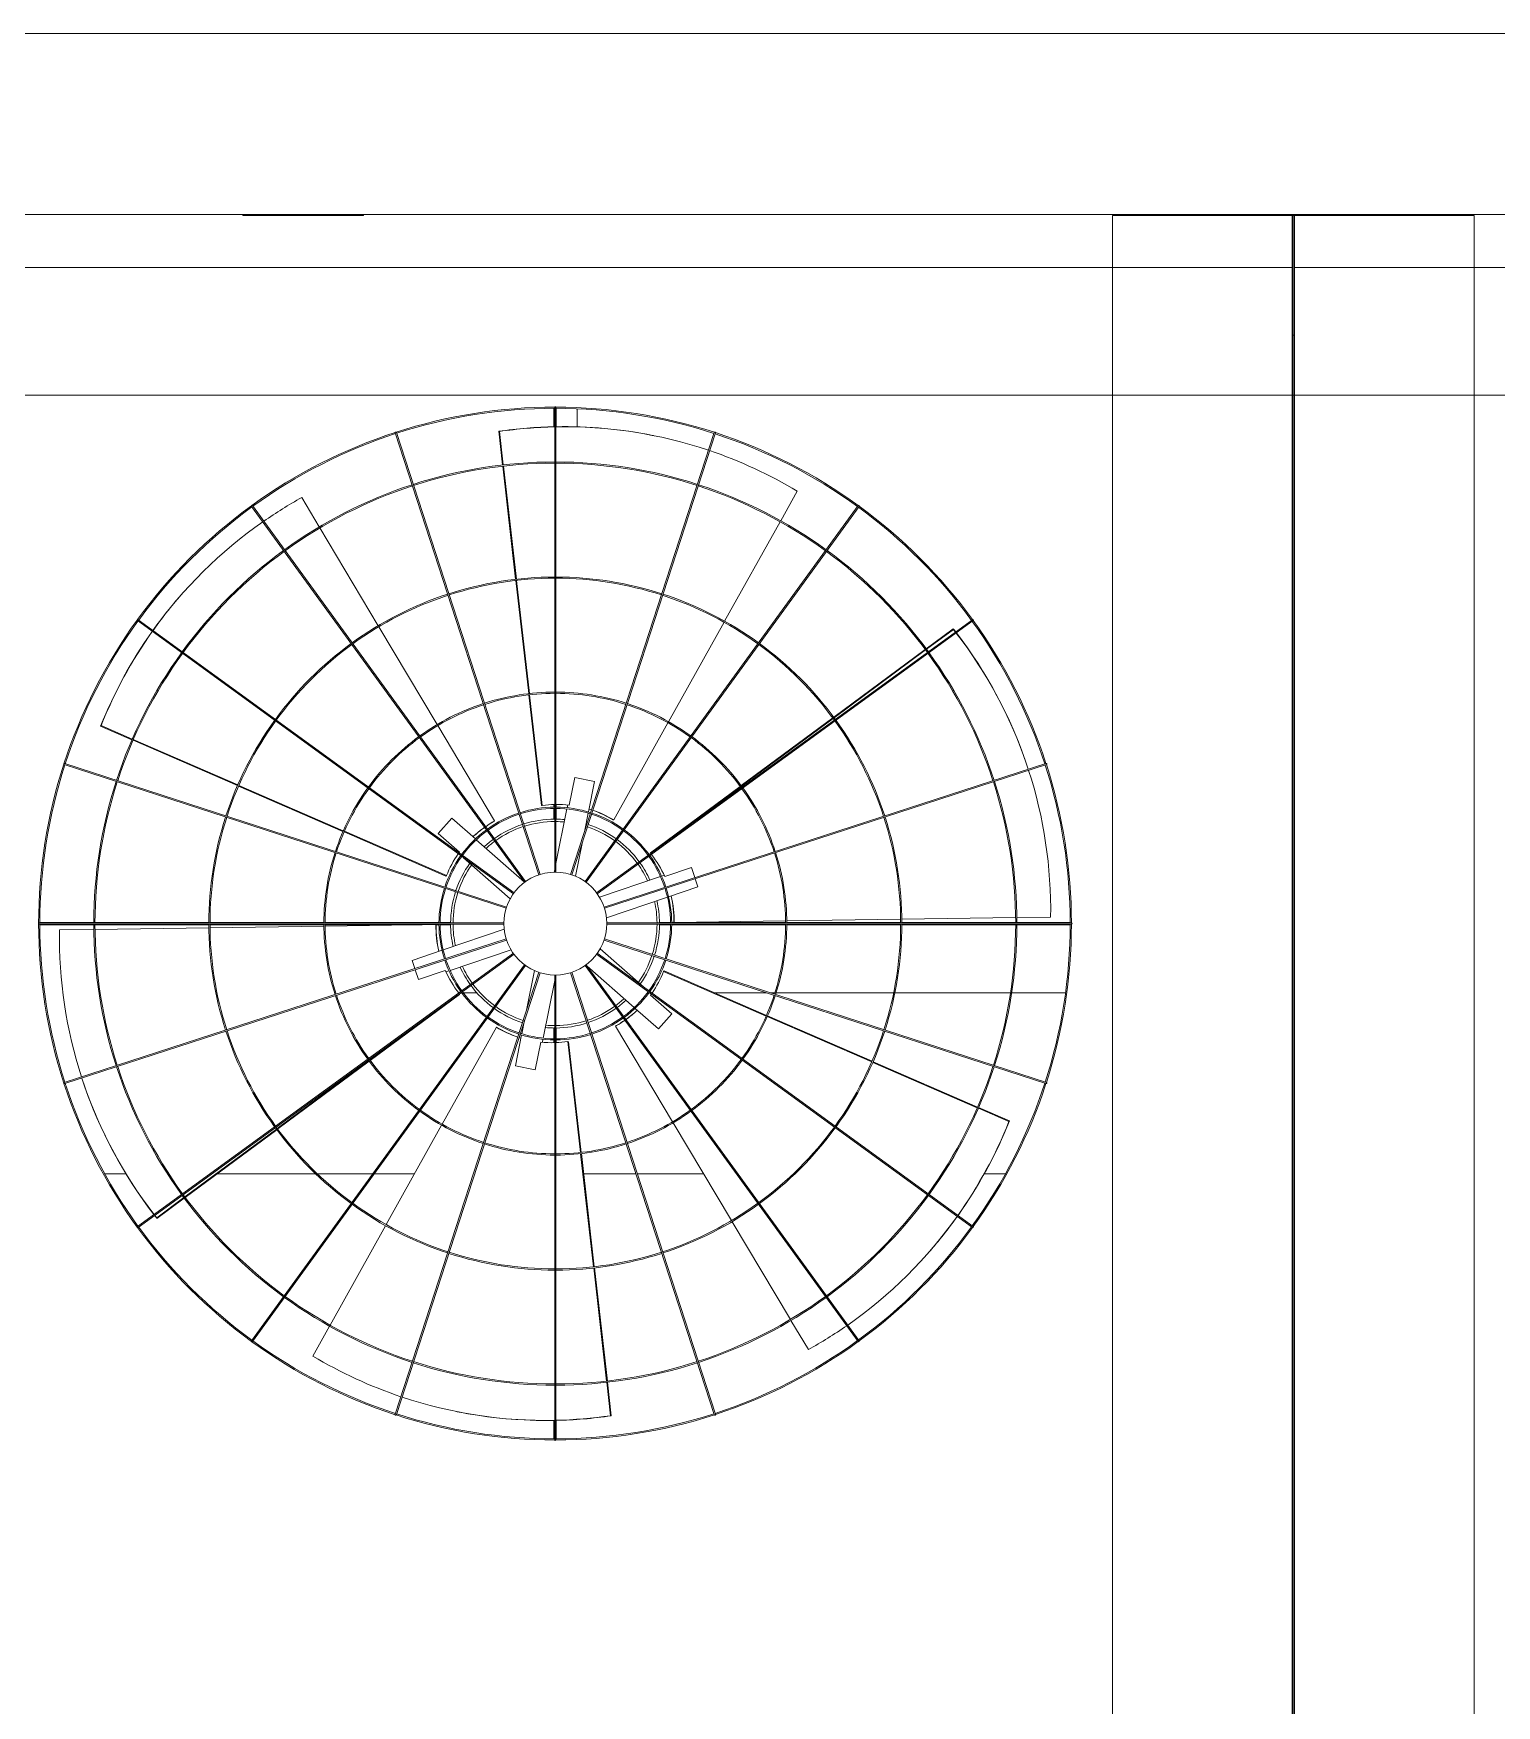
# Model space of a CAD drawing. Header units: millimetres. Extents: x -312439 to 477422, y -331570 to 212570.
# Drawn here: x 345914 to 347127, y 202949 to 204335 of the extents above; entities that cross this region are included whole.
import ezdxf

# ---------------------------------------------------------------- set-up
doc = ezdxf.new("R2010")
doc.units = ezdxf.units.MM
doc.layers.add("MS-110TR'S", color=3, linetype='Continuous', lineweight=5)

msp = doc.modelspace()

# ---------------------------------------------------------------- linework, layer by layer
at = {"color": 7, "linetype": 'Continuous', "lineweight": 0}
msp.add_line((342206.047, 204334.812, 0), (351809.752, 204334.812, 0), dxfattribs=at)
at = {"layer": "MS-110TR'S", "color": 3, "linetype": 'Continuous', "lineweight": 0}
for p, q in [((342257.014, 204184.812, 0), (351659.752, 204184.812, 0)), ((346087.409, 204184.812, 0), (346087.409, 204183.812, 0)), ((346087.409, 204183.812, 0), (346187.409, 204183.812, 0)), ((346187.409, 204183.812, 0), (346187.409, 204184.812, 0)), ((347108.383, 204183.812, 0), (346808.383, 204183.812, 0)), ((346808.383, 201898.812, 0), (346808.383, 204183.812, 0)), ((346858.383, 204184.812, 0), (346858.383, 204183.812, 0)), ((346957.383, 201898.812, 0), (346957.383, 204184.812, 0)), ((346958.383, 201898.812, 0), (346958.383, 204184.812, 0)), ((346959.383, 204183.812, 0), (346959.383, 201899.812, 0)), ((347058.383, 204183.812, 0), (347058.383, 204184.812, 0)), ((347108.383, 201898.812, 0), (347108.383, 204183.812, 0)), ((342258.014, 204140.812, 0), (346957.383, 204140.812, 0)), ((346959.383, 204140.812, 0), (351658.752, 204140.812, 0)), ((346957.383, 204084.812, 0), (346959.383, 204084.812, 0)), ((342257.014, 204034.812, 0), (346957.383, 204034.812, 0)), ((346958.383, 204034.812, 0), (351658.752, 204034.812, 0)), ((346345.287, 204024.049, 0), (346345.287, 204008.772, 0)), ((346346.037, 203639.548, 0), (346346.037, 204024.8, 0)), ((346347.037, 203639.548, 0), (346347.037, 204024.8, 0)), ((346347.287, 204008.81, 0), (346347.287, 204024.049, 0)), ((346364.656, 204023.655, 0), (346364.656, 204008.701, 0)), ((346332.88, 203637.306, 0), (346213.83, 204003.702, 0)), ((346214.781, 204004.011, 0), (346333.831, 203637.615, 0)), ((346299.607, 204004.987, 0), (346300.201, 204004.868, 0)), ((346302.799, 203977.083, 0), (346299.607, 204004.987, 0)), ((346300.201, 204004.868, 0), (346303.372, 203977.148, 0)), ((346478.292, 204004.011, 0), (346359.243, 203637.615, 0)), ((346479.243, 204003.702, 0), (346360.194, 203637.306, 0)), ((346427.938, 204001.437, 0), (346427.344, 204001.556, 0)), ((346313.64, 203882.304, 0), (346302.913, 203976.089, 0)), ((346303.486, 203976.155, 0), (346314.213, 203882.37, 0)), ((346533.431, 203930.851, 0), (346547.142, 203955.404, 0)), ((346321.06, 203631.107, 0), (346094.614, 203942.783, 0)), ((346095.423, 203943.371, 0), (346321.869, 203631.695, 0)), ((346150.77, 203925.729, 0), (346136.234, 203950.093, 0)), ((346597.65, 203943.371, 0), (346371.205, 203631.695, 0)), ((346598.459, 203942.783, 0), (346372.014, 203631.107, 0)), ((346199.647, 203843.804, 0), (346151.283, 203924.87, 0)), ((346486.921, 203847.56, 0), (346532.944, 203929.978, 0)), ((346324.481, 203787.526, 0), (346313.754, 203881.311, 0)), ((346314.327, 203881.376, 0), (346325.054, 203787.591, 0)), ((346036.766, 203869.877, 0), (346036.366, 203869.422, 0)), ((346311.733, 203621.56, 0), (346000.058, 203848.005, 0)), ((346000.646, 203848.814, 0), (346312.321, 203622.369, 0)), ((346248.524, 203761.88, 0), (346200.16, 203842.946, 0)), ((346692.428, 203848.814, 0), (346380.752, 203622.369, 0)), ((346693.015, 203848.005, 0), (346381.34, 203621.56, 0)), ((346440.411, 203764.269, 0), (346486.434, 203846.687, 0)), ((346653.982, 203824.785, 0), (346676.368, 203841.365, 0)), ((346676.562, 203840.791, 0), (346654.325, 203824.322, 0)), ((346676.368, 203841.365, 0), (346676.562, 203840.791, 0)), ((346577.322, 203768.007, 0), (346653.178, 203824.19, 0)), ((346653.522, 203823.727, 0), (346577.665, 203767.544, 0)), ((346335.085, 203694.82, 0), (346324.595, 203786.532, 0)), ((346325.168, 203786.597, 0), (346335.68, 203694.701, 0)), ((345969.526, 203760.514, 0), (345969.927, 203760.969, 0)), ((345995.472, 203749.246, 0), (345969.526, 203760.514, 0)), ((345969.927, 203760.969, 0), (345995.702, 203749.775, 0)), ((346296.186, 203681.993, 0), (346249.037, 203761.021, 0)), ((346394.936, 203682.831, 0), (346439.924, 203763.396, 0)), ((346500.662, 203711.229, 0), (346576.518, 203767.412, 0)), ((346576.861, 203766.949, 0), (346501.005, 203710.766, 0)), ((346082.973, 203711.245, 0), (345996.389, 203748.848, 0)), ((345996.619, 203749.377, 0), (346083.204, 203711.774, 0)), ((346305.814, 203609.598, 0), (345939.418, 203728.647, 0)), ((345939.727, 203729.598, 0), (346306.123, 203610.549, 0)), ((346753.347, 203729.598, 0), (346386.95, 203610.549, 0)), ((346753.656, 203728.647, 0), (346387.259, 203609.598, 0)), ((346737.459, 203728.452, 0), (346737.265, 203729.026, 0)), ((346362.629, 203718.096, 0), (346358.031, 203695.141, 0)), ((346362.629, 203718.096, 0), (346379.108, 203714.795, 0)), ((346379.108, 203714.795, 0), (346374.022, 203689.404, 0)), ((346170.475, 203673.245, 0), (346083.891, 203710.847, 0)), ((346084.121, 203711.376, 0), (346170.705, 203673.774, 0)), ((346425.494, 203655.557, 0), (346499.858, 203710.634, 0)), ((346500.201, 203710.17, 0), (346428.123, 203656.786, 0)), ((346335.085, 203694.82, 0), (346335.68, 203694.701, 0)), ((346345.287, 203695.569, 0), (346345.287, 203693.392, 0)), ((346345.287, 203692.392, 0), (346345.287, 203683.465, 0)), ((346356.117, 203691.919, 0), (346347.037, 203646.589, 0)), ((346347.287, 203693.398, 0), (346347.287, 203695.621, 0)), ((346347.287, 203683.465, 0), (346347.287, 203692.398, 0)), ((346356.786, 203695.262, 0), (346356.314, 203692.904, 0)), ((346373.825, 203688.419, 0), (346370.731, 203672.971, 0)), ((346171.622, 203673.375, 0), (346256.278, 203636.61, 0)), ((346249.492, 203671.647, 0), (346260.59, 203684.268, 0)), ((346260.59, 203684.268, 0), (346280.22, 203667.006, 0)), ((346295.786, 203681.538, 0), (346296.186, 203681.993, 0)), ((346345.287, 203683.465, 0), (346346.037, 203683.465, 0)), ((346347.037, 203683.465, 0), (346347.287, 203683.465, 0)), ((346394.342, 203682.95, 0), (346394.936, 203682.831, 0)), ((346255.878, 203636.155, 0), (346171.392, 203672.846, 0)), ((346249.492, 203671.647, 0), (346267.073, 203656.187, 0)), ((346280.974, 203666.343, 0), (346321.051, 203631.101, 0)), ((346369.041, 203664.534, 0), (346363.345, 203636.1, 0)), ((346270.493, 203651.523, 0), (346309.185, 203617.499, 0)), ((346425.494, 203655.557, 0), (346425.679, 203655.01, 0)), ((346255.878, 203636.155, 0), (346256.278, 203636.61, 0)), ((346346.037, 203641.597, 0), (346345.625, 203639.541, 0)), ((346433.69, 203635.958, 0), (346383.103, 203618.861, 0)), ((346436.728, 203636.984, 0), (346434.642, 203636.279, 0)), ((346459.424, 203643.341, 0), (346437.245, 203635.846, 0)), ((346459.424, 203643.341, 0), (346462.239, 203635.012, 0)), ((346462.559, 203634.064, 0), (346464.805, 203627.419, 0)), ((346439.484, 203618.862, 0), (346388.916, 203601.772, 0)), ((346464.805, 203627.419, 0), (346440.435, 203619.184, 0)), ((345918.629, 203597.392, 0), (346303.881, 203597.392, 0)), ((346303.881, 203596.392, 0), (345918.629, 203596.392, 0)), ((345963.84, 203597.892, 0), (345919.13, 203597.892, 0)), ((345919.13, 203595.892, 0), (345963.84, 203595.892, 0)), ((345963.87, 203591.99, 0), (345935.379, 203591.582, 0)), ((346059.237, 203597.892, 0), (345964.84, 203597.892, 0)), ((345964.84, 203595.892, 0), (346059.237, 203595.892, 0)), ((346059.257, 203593.356, 0), (345964.87, 203592.004, 0)), ((346154.634, 203597.892, 0), (346060.237, 203597.892, 0)), ((346060.237, 203595.892, 0), (346154.634, 203595.892, 0)), ((346154.644, 203594.723, 0), (346060.257, 203593.371, 0)), ((346250.033, 203597.892, 0), (346155.634, 203597.892, 0)), ((346155.634, 203595.892, 0), (346236.229, 203595.892, 0)), ((346247.536, 203596.054, 0), (346155.644, 203594.737, 0)), ((346247.73, 203595.48, 0), (346247.536, 203596.054, 0)), ((346247.591, 203595.892, 0), (346250.033, 203595.892, 0)), ((346259.714, 203597.892, 0), (346251.034, 203597.892, 0)), ((346251.034, 203595.892, 0), (346259.714, 203595.892, 0)), ((346253.553, 203575.079, 0), (346304.14, 203592.175, 0)), ((346259.714, 203597.392, 0), (346259.714, 203597.892, 0)), ((346259.714, 203595.892, 0), (346259.714, 203596.392, 0)), ((346389.193, 203597.392, 0), (346774.445, 203597.392, 0)), ((346389.193, 203596.392, 0), (346774.445, 203596.392, 0)), ((346442.04, 203597.892, 0), (346432.859, 203597.892, 0)), ((346432.859, 203597.892, 0), (346432.859, 203597.392, 0)), ((346432.859, 203596.392, 0), (346432.859, 203595.892, 0)), ((346432.859, 203595.892, 0), (346442.04, 203595.892, 0)), ((346444.982, 203597.892, 0), (346443.04, 203597.892, 0)), ((346443.04, 203595.892, 0), (346537.439, 203595.892, 0)), ((346444.843, 203598.304, 0), (346445.037, 203597.73, 0)), ((346445.037, 203597.73, 0), (346537.43, 203599.054, 0)), ((346537.439, 203597.892, 0), (346456.345, 203597.892, 0)), ((346538.429, 203599.068, 0), (346632.817, 203600.421, 0)), ((346632.837, 203597.892, 0), (346538.439, 203597.892, 0)), ((346538.439, 203595.892, 0), (346632.837, 203595.892, 0)), ((346633.817, 203600.435, 0), (346728.204, 203601.787, 0)), ((346728.234, 203597.892, 0), (346633.837, 203597.892, 0)), ((346633.837, 203595.892, 0), (346728.234, 203595.892, 0)), ((346729.204, 203601.802, 0), (346757.195, 203602.203, 0)), ((346773.443, 203597.892, 0), (346729.234, 203597.892, 0)), ((346729.234, 203595.892, 0), (346773.443, 203595.892, 0)), ((345939.418, 203465.137, 0), (346305.814, 203584.186, 0)), ((346306.123, 203583.235, 0), (345939.727, 203464.186, 0)), ((346419.704, 203544.351, 0), (346383.724, 203575.99, 0)), ((346386.95, 203583.235, 0), (346753.347, 203464.186, 0)), ((346387.259, 203584.186, 0), (346753.656, 203465.137, 0)), ((346000.058, 203345.779, 0), (346311.733, 203572.224, 0)), ((346312.321, 203571.415, 0), (346000.646, 203344.97, 0)), ((346094.614, 203251.001, 0), (346321.06, 203562.677, 0)), ((346227.769, 203566.365, 0), (346252.601, 203574.757, 0)), ((346230.064, 203559.573, 0), (346227.769, 203566.365, 0)), ((346259.318, 203557.973, 0), (346309.886, 203575.063, 0)), ((346372.014, 203562.677, 0), (346598.459, 203251.001, 0)), ((346692.428, 203344.97, 0), (346380.752, 203571.415, 0)), ((346693.015, 203345.779, 0), (346381.34, 203572.224, 0)), ((346321.869, 203562.089, 0), (346095.423, 203250.413, 0)), ((346213.83, 203190.082, 0), (346332.88, 203556.478, 0)), ((346333.831, 203556.169, 0), (346214.781, 203189.773, 0)), ((346233.15, 203550.443, 0), (346230.384, 203558.626, 0)), ((346255.329, 203557.938, 0), (346233.15, 203550.443, 0)), ((346255.846, 203556.8, 0), (346258.366, 203557.652, 0)), ((346322.729, 203525.238, 0), (346329.269, 203557.885, 0)), ((346336.467, 203501.916, 0), (346346.037, 203549.691, 0)), ((346346.037, 203168.984, 0), (346346.037, 203554.236, 0)), ((346347.037, 203554.236, 0), (346347.037, 203168.984, 0)), ((346478.292, 203189.773, 0), (346359.243, 203556.169, 0)), ((346360.194, 203556.478, 0), (346479.243, 203190.082, 0)), ((346597.65, 203250.413, 0), (346371.205, 203562.089, 0)), ((346411.857, 203527.214, 0), (346372.871, 203561.496, 0)), ((346436.695, 203557.629, 0), (346436.295, 203557.174, 0)), ((346521.371, 203520.226, 0), (346436.295, 203557.174, 0)), ((346436.695, 203557.629, 0), (346521.602, 203520.755, 0)), ((346267.079, 203538.227, 0), (346193.038, 203483.389, 0)), ((346266.606, 203539.437, 0), (346266.39, 203539.437, 0)), ((346267.079, 203538.227, 0), (346266.993, 203538.482, 0)), ((346268.994, 203539.437, 0), (346268.307, 203539.437, 0)), ((346281.52, 203539.437, 0), (346270.243, 203539.437, 0)), ((346425.5, 203537.597, 0), (346443.081, 203522.137, 0)), ((346426.801, 203539.437, 0), (346426.467, 203539.437, 0)), ((346521.747, 203539.437, 0), (346478.584, 203539.437, 0)), ((346528.591, 203539.437, 0), (346524.983, 203539.437, 0)), ((346627.014, 203539.437, 0), (346529.639, 203539.437, 0)), ((346723.886, 203539.437, 0), (346628.035, 203539.437, 0)), ((346769.563, 203539.437, 0), (346724.898, 203539.437, 0)), ((346431.983, 203509.516, 0), (346412.612, 203526.55, 0)), ((346443.081, 203522.137, 0), (346431.983, 203509.516, 0)), ((346192.696, 203483.853, 0), (346238.693, 203517.921, 0)), ((346297.637, 203510.953, 0), (346252.769, 203430.602, 0)), ((346298.232, 203510.834, 0), (346297.637, 203510.953, 0)), ((346318.777, 203505.507, 0), (346321.039, 203516.8, 0)), ((346346.037, 203510.32, 0), (346345.287, 203510.32, 0)), ((346345.287, 203510.32, 0), (346345.287, 203501.392, 0)), ((346347.287, 203510.32, 0), (346347.037, 203510.32, 0)), ((346347.287, 203501.387, 0), (346347.287, 203510.32, 0)), ((346396.788, 203512.246, 0), (346396.388, 203511.791, 0)), ((346396.388, 203511.791, 0), (346443.667, 203432.544, 0)), ((346608.873, 203482.226, 0), (346522.289, 203519.828, 0)), ((346522.519, 203520.357, 0), (346609.103, 203482.754, 0)), ((346313.465, 203478.989, 0), (346318.58, 203504.522, 0)), ((346329.944, 203475.688, 0), (346334.543, 203498.643, 0)), ((346335.787, 203498.522, 0), (346336.27, 203500.931, 0)), ((346345.287, 203500.392, 0), (346345.287, 203498.163, 0)), ((346347.287, 203498.215, 0), (346347.287, 203500.387, 0)), ((346367.412, 203407.132, 0), (346356.894, 203499.083, 0)), ((346357.488, 203498.964, 0), (346356.894, 203499.083, 0)), ((346357.488, 203498.964, 0), (346367.985, 203407.196, 0)), ((346116.035, 203427.075, 0), (346191.892, 203483.258, 0)), ((346192.235, 203482.794, 0), (346116.378, 203426.611, 0)), ((346329.944, 203475.688, 0), (346313.465, 203478.989, 0)), ((346696.374, 203444.225, 0), (346609.79, 203481.827, 0)), ((346610.021, 203482.356, 0), (346696.605, 203444.754, 0)), ((345955.115, 203465.332, 0), (345955.309, 203464.758, 0)), ((346722.647, 203432.815, 0), (346697.292, 203443.827, 0)), ((346697.522, 203444.355, 0), (346723.047, 203433.27, 0)), ((346039.375, 203370.297, 0), (346115.232, 203426.48, 0)), ((346115.574, 203426.016, 0), (346039.718, 203369.833, 0)), ((346252.282, 203429.729, 0), (346206.259, 203347.311, 0)), ((346444.18, 203431.685, 0), (346492.545, 203350.619, 0)), ((346723.047, 203433.27, 0), (346722.647, 203432.815, 0)), ((346378.253, 203312.352, 0), (346367.525, 203406.138, 0)), ((346368.099, 203406.202, 0), (346378.826, 203312.417, 0)), ((345990.484, 203389.437, 0), (345972.888, 203389.437, 0)), ((346147.779, 203389.437, 0), (346066.187, 203389.437, 0)), ((346195.194, 203389.437, 0), (346149.227, 203389.437, 0)), ((346229.783, 203389.437, 0), (346196.43, 203389.437, 0)), ((346413.417, 203389.437, 0), (346370.016, 203389.437, 0)), ((346469.385, 203389.437, 0), (346414.469, 203389.437, 0)), ((346719.685, 203389.437, 0), (346702.168, 203389.437, 0)), ((346016.012, 203352.993, 0), (346038.571, 203369.702, 0)), ((346038.914, 203369.238, 0), (346016.206, 203352.419, 0)), ((346016.206, 203352.419, 0), (346016.012, 203352.993, 0)), ((346205.771, 203346.438, 0), (346159.749, 203264.02, 0)), ((346493.057, 203349.76, 0), (346541.422, 203268.695, 0)), ((346655.807, 203323.907, 0), (346656.208, 203324.362, 0)), ((346389.094, 203217.574, 0), (346378.367, 203311.359, 0)), ((346378.94, 203311.423, 0), (346389.667, 203217.638, 0)), ((346159.261, 203263.147, 0), (346145.432, 203238.38, 0)), ((346541.934, 203267.836, 0), (346556.34, 203243.691, 0)), ((346392.372, 203188.916, 0), (346389.208, 203216.58, 0)), ((346389.781, 203216.645, 0), (346392.966, 203188.797, 0)), ((346264.635, 203192.347, 0), (346265.229, 203192.228, 0)), ((346392.966, 203188.797, 0), (346392.372, 203188.916, 0)), ((346345.287, 203184.974, 0), (346345.287, 203169.735, 0)), ((346347.287, 203169.735, 0), (346347.287, 203185.013, 0))]:
    msp.add_line(p, q, dxfattribs=at)
msp.add_circle((346346.537, 203596.892, 0), 42.659, dxfattribs=at)
for centre, radius, start, end in [((346346.287, 203596.892, 0), 428.158, 90.024494, 107.917544), ((346346.287, 203596.892, 0), 427.158, 90.033533, 107.901042), ((346346.537, 204024.8, 0), 0.5, 0, 180), ((346346.287, 203596.892, 0), 428.158, 72.030975, 89.908558), ((346346.287, 203596.892, 0), 427.158, 72.035174, 89.899401), ((346346.287, 203596.892, 0), 428.158, 108.018773, 125.932197), ((346346.287, 203596.892, 0), 427.158, 108.035174, 125.905805), ((346214.306, 204003.857, 0), 0.5, 18, 198), ((346478.768, 204003.857, 0), 0.5, 342, 162), ((346346.287, 203596.892, 0), 427.158, 54.039937, 71.901042), ((346346.287, 203596.892, 0), 428.158, 54.03841, 71.905364), ((346346.537, 203596.892, 0), 382.698, 90.074858, 107.925142), ((346346.537, 203596.892, 0), 381.698, 90.075054, 107.924946), ((346346.537, 203596.892, 0), 382.698, 72.074858, 89.925142), ((346346.537, 203596.892, 0), 381.698, 72.075054, 89.924946), ((346346.537, 203596.892, 0), 382.698, 108.074858, 125.925142), ((346346.537, 203596.892, 0), 381.698, 108.075054, 125.924946), ((346346.537, 203596.892, 0), 381.698, 54.075054, 71.924946), ((346346.537, 203596.892, 0), 382.698, 54.074858, 71.925142), ((346346.287, 203596.892, 0), 428.158, 126.013622, 143.951759), ((346346.287, 203596.892, 0), 427.158, 126.039937, 143.913223), ((346095.019, 203943.077, 0), 0.5, 36, 216), ((346598.055, 203943.077, 0), 0.5, 324, 144), ((346346.287, 203596.892, 0), 427.158, 36.047356, 53.905805), ((346346.287, 203596.892, 0), 428.158, 36.046941, 53.907446), ((346346.537, 203596.892, 0), 382.698, 126.074858, 143.925142), ((346346.537, 203596.892, 0), 381.698, 126.075054, 143.924946), ((346346.537, 203596.892, 0), 381.698, 36.075054, 53.924946), ((346346.537, 203596.892, 0), 382.698, 36.074858, 53.925142), ((346346.537, 203596.892, 0), 287.302, 90.099714, 107.900286), ((346346.537, 203596.892, 0), 286.302, 90.100062, 107.899938), ((346346.537, 203596.892, 0), 287.302, 72.099714, 89.900286), ((346346.537, 203596.892, 0), 286.302, 72.100062, 89.899938), ((346346.537, 203596.892, 0), 287.302, 108.099714, 125.900286), ((346346.537, 203596.892, 0), 286.302, 108.100062, 125.899938), ((346346.537, 203596.892, 0), 286.302, 54.100062, 71.899938), ((346346.537, 203596.892, 0), 287.302, 54.099714, 71.900286), ((346346.287, 203596.892, 0), 428.158, 144.008871, 161.974926), ((346346.287, 203596.892, 0), 427.158, 144.047356, 161.922571), ((346000.352, 203848.41, 0), 0.5, 54, 234), ((346346.287, 203596.892, 0), 427.158, 18.056704, 35.913223), ((346692.721, 203848.41, 0), 0.5, 306, 126), ((346346.287, 203596.892, 0), 428.158, 18.056552, 35.913726), ((346346.537, 203596.892, 0), 287.302, 126.099714, 143.900286), ((346346.537, 203596.892, 0), 286.302, 126.100062, 143.899938), ((346346.537, 203596.892, 0), 286.302, 36.100062, 53.899938), ((346346.537, 203596.892, 0), 287.302, 36.099714, 53.900286), ((346346.537, 203596.892, 0), 382.698, 144.074858, 161.925142), ((346346.537, 203596.892, 0), 381.698, 144.075054, 161.924946), ((346346.537, 203596.892, 0), 381.698, 18.075054, 35.924946), ((346346.537, 203596.892, 0), 382.698, 18.074858, 35.925142), ((346346.537, 203596.892, 0), 191.905, 90.149282, 107.850718), ((346346.537, 203596.892, 0), 190.905, 90.150064, 107.849936), ((346346.537, 203596.892, 0), 191.905, 72.149282, 89.850718), ((346346.537, 203596.892, 0), 190.905, 72.150064, 89.849936), ((346346.537, 203596.892, 0), 191.905, 108.149282, 125.850718), ((346346.537, 203596.892, 0), 190.905, 108.150064, 125.849936), ((346346.537, 203596.892, 0), 190.905, 54.150064, 71.849936), ((346346.537, 203596.892, 0), 191.905, 54.149282, 71.850718), ((346346.537, 203596.892, 0), 287.302, 144.099714, 161.900286), ((346346.537, 203596.892, 0), 286.302, 144.100062, 161.899938), ((346346.537, 203596.892, 0), 286.302, 18.100062, 35.899938), ((346346.537, 203596.892, 0), 287.302, 18.099714, 35.900286), ((346346.537, 203596.892, 0), 191.905, 126.149282, 143.850718), ((346346.537, 203596.892, 0), 190.905, 126.150064, 143.849936), ((346346.537, 203596.892, 0), 190.905, 36.150064, 53.849936), ((346346.537, 203596.892, 0), 191.905, 36.149282, 53.850718), ((346346.287, 203596.892, 0), 428.158, 162.004374, 197.995626), ((346346.287, 203596.892, 0), 427.158, 162.056704, 179.932934), ((345939.572, 203729.123, 0), 0.5, 72, 252), ((346753.501, 203729.123, 0), 0.5, 288, 108), ((346346.287, 203596.892, 0), 428.158, 0.06691, 17.922771), ((346346.537, 203596.892, 0), 382.698, 162.074858, 179.925142), ((346346.537, 203596.892, 0), 382.698, 0.074858, 17.925142), ((346346.287, 203596.892, 0), 427.158, 0.067066, 17.922571), ((346346.537, 203596.892, 0), 381.698, 162.075054, 179.924946), ((346346.537, 203596.892, 0), 191.905, 144.149282, 161.850718), ((346346.537, 203596.892, 0), 190.905, 144.150064, 161.849936), ((346346.537, 203596.892, 0), 190.905, 18.150064, 35.849936), ((346346.537, 203596.892, 0), 191.905, 18.149282, 35.850718), ((346346.537, 203596.892, 0), 381.698, 0.075054, 17.924946), ((346346.537, 203596.892, 0), 96.508, 108.296845, 125.703155), ((346346.537, 203596.892, 0), 95.508, 108.299953, 125.700047), ((346346.537, 203596.892, 0), 96.508, 90.296845, 107.703155), ((346346.537, 203596.892, 0), 95.508, 90.299953, 107.700047), ((346346.537, 203596.892, 0), 96.508, 72.296845, 89.703155), ((346346.537, 203596.892, 0), 95.508, 72.299953, 89.700047), ((346346.537, 203596.892, 0), 95.508, 54.299953, 71.700047), ((346346.537, 203596.892, 0), 96.508, 54.296845, 71.703155), ((346346.537, 203596.892, 0), 287.302, 162.099714, 179.900286), ((346346.537, 203596.892, 0), 286.302, 162.100062, 179.899938), ((346346.537, 203596.892, 0), 96.508, 126.296845, 143.703155), ((346346.537, 203596.892, 0), 95.508, 126.299953, 143.700047), ((346346.287, 203596.892, 0), 86.578, 108.173543, 125.535257), ((346346.287, 203596.892, 0), 84.578, 108.177647, 125.524267), ((346346.287, 203596.892, 0), 86.578, 90.165445, 107.511756), ((346346.287, 203596.892, 0), 84.578, 90.169358, 107.500211), ((346346.287, 203596.892, 0), 86.578, 84.656808, 89.503658), ((346346.287, 203596.892, 0), 84.578, 84.798838, 89.491921), ((346346.287, 203596.892, 0), 84.578, 72.177647, 72.547384), ((346346.287, 203596.892, 0), 86.578, 72.173543, 72.689414), ((346346.287, 203596.892, 0), 84.578, 54.201702, 71.500211), ((346346.287, 203596.892, 0), 86.578, 54.197043, 71.511756), ((346346.537, 203596.892, 0), 95.508, 36.299953, 53.700047), ((346346.537, 203596.892, 0), 96.508, 36.296845, 53.703155), ((346346.537, 203596.892, 0), 286.302, 0.100062, 17.899938), ((346346.537, 203596.892, 0), 287.302, 0.099714, 17.900286), ((346346.287, 203596.892, 0), 86.578, 126.197043, 132.689414), ((346346.287, 203596.892, 0), 84.578, 126.201702, 132.547384), ((346346.287, 203596.892, 0), 84.578, 36.23917, 53.524267), ((346346.287, 203596.892, 0), 86.578, 36.233645, 53.535257), ((346346.537, 203596.892, 0), 191.905, 162.149282, 179.850718), ((346346.537, 203596.892, 0), 190.905, 162.150064, 179.849936), ((346346.537, 203596.892, 0), 96.508, 144.296845, 161.703155), ((346346.537, 203596.892, 0), 95.508, 144.299953, 161.700047), ((346346.287, 203596.892, 0), 86.578, 144.656808, 161.617982), ((346346.287, 203596.892, 0), 84.578, 144.798838, 161.608948), ((346346.287, 203596.892, 0), 84.578, 24.798838, 35.561735), ((346346.287, 203596.892, 0), 86.578, 24.656808, 35.57186), ((346346.537, 203596.892, 0), 95.508, 18.299953, 35.700047), ((346346.537, 203596.892, 0), 96.508, 18.296845, 35.703155), ((346346.537, 203596.892, 0), 190.905, 0.150064, 17.849936), ((346346.537, 203596.892, 0), 191.905, 0.149282, 17.850718), ((346346.537, 203596.892, 0), 96.508, 162.296845, 179.703155), ((346346.537, 203596.892, 0), 95.508, 162.299953, 179.700047), ((346346.287, 203596.892, 0), 86.578, 162.279766, 179.669108), ((346346.287, 203596.892, 0), 84.578, 162.286382, 179.661283), ((346346.537, 203596.892, 0), 95.508, 0.299953, 17.700047), ((346346.537, 203596.892, 0), 96.508, 0.296845, 17.703155), ((346346.287, 203596.892, 0), 84.578, 0.338717, 12.547384), ((346346.287, 203596.892, 0), 86.578, 0.330892, 12.689414), ((345918.629, 203596.892, 0), 0.5, 90, 270), ((346346.287, 203596.892, 0), 427.158, 180.067066, 197.943296), ((346346.537, 203596.892, 0), 382.698, 180.074858, 197.925142), ((346346.537, 203596.892, 0), 381.698, 180.075054, 197.924946), ((346346.537, 203596.892, 0), 287.302, 180.099714, 197.900286), ((346346.537, 203596.892, 0), 286.302, 180.100062, 197.899938), ((346346.537, 203596.892, 0), 191.905, 180.149282, 197.850718), ((346346.537, 203596.892, 0), 190.905, 180.150064, 197.849936), ((346346.537, 203596.892, 0), 96.508, 180.296845, 197.703155), ((346346.537, 203596.892, 0), 95.508, 180.299953, 197.700047), ((346346.287, 203596.892, 0), 86.578, 180.330892, 192.689414), ((346346.287, 203596.892, 0), 84.578, 180.338717, 192.547384), ((346346.287, 203596.892, 0), 84.578, 342.391052, 359.661283), ((346346.287, 203596.892, 0), 86.578, 342.382018, 359.669108), ((346346.537, 203596.892, 0), 95.508, 342.299953, 359.700047), ((346346.537, 203596.892, 0), 96.508, 342.296845, 359.703155), ((346346.537, 203596.892, 0), 190.905, 342.150064, 359.849936), ((346346.537, 203596.892, 0), 191.905, 342.149282, 359.850718), ((346346.537, 203596.892, 0), 286.302, 342.100062, 359.899938), ((346346.537, 203596.892, 0), 287.302, 342.099714, 359.900286), ((346346.537, 203596.892, 0), 381.698, 342.075054, 359.924946), ((346346.537, 203596.892, 0), 382.698, 342.074858, 359.925142), ((346346.287, 203596.892, 0), 427.158, 342.077429, 359.932934), ((346346.287, 203596.892, 0), 428.158, 342.077229, 359.93309), ((346774.445, 203596.892, 0), 0.5, 270, 90), ((346346.537, 203596.892, 0), 96.508, 198.296845, 215.703155), ((346346.537, 203596.892, 0), 95.508, 198.299953, 215.700047), ((346346.287, 203596.892, 0), 84.578, 324.798838, 341.713618), ((346346.287, 203596.892, 0), 86.578, 324.656808, 341.720234), ((346346.537, 203596.892, 0), 95.508, 324.299953, 341.700047), ((346346.537, 203596.892, 0), 96.508, 324.296845, 341.703155), ((346346.287, 203596.892, 0), 86.578, 204.656808, 215.766355), ((346346.287, 203596.892, 0), 84.578, 204.798838, 215.76083), ((346346.537, 203596.892, 0), 191.905, 198.149282, 215.850718), ((346346.537, 203596.892, 0), 190.905, 198.150064, 215.849936), ((346346.537, 203596.892, 0), 96.508, 216.296845, 233.703155), ((346346.537, 203596.892, 0), 95.508, 216.299953, 233.700047), ((346346.287, 203596.892, 0), 86.578, 216.42814, 233.802957), ((346346.287, 203596.892, 0), 84.578, 216.438265, 233.798298), ((346346.287, 203596.892, 0), 84.578, 306.475733, 312.547384), ((346346.537, 203596.892, 0), 95.508, 306.299953, 323.700047), ((346346.537, 203596.892, 0), 96.508, 306.296845, 323.703155), ((346346.537, 203596.892, 0), 190.905, 324.150064, 341.849936), ((346346.537, 203596.892, 0), 191.905, 324.149282, 341.850718), ((346346.287, 203596.892, 0), 86.578, 234.464743, 251.826457), ((346346.287, 203596.892, 0), 84.578, 234.475733, 251.822353), ((346346.287, 203596.892, 0), 84.578, 288.499789, 305.798298), ((346346.287, 203596.892, 0), 86.578, 288.488244, 305.802957), ((346346.287, 203596.892, 0), 86.578, 306.464743, 312.689414), ((346346.537, 203596.892, 0), 287.302, 198.099714, 215.900286), ((346346.537, 203596.892, 0), 286.302, 198.100062, 215.899938), ((346346.537, 203596.892, 0), 96.508, 234.296845, 251.703155), ((346346.537, 203596.892, 0), 95.508, 234.299953, 251.700047), ((346346.287, 203596.892, 0), 86.578, 252.488244, 252.689414), ((346346.287, 203596.892, 0), 84.578, 252.499789, 252.547384), ((346346.287, 203596.892, 0), 86.578, 264.656808, 269.834555), ((346346.287, 203596.892, 0), 84.578, 264.798838, 269.830642), ((346346.287, 203596.892, 0), 84.578, 270.508079, 287.822353), ((346346.287, 203596.892, 0), 86.578, 270.496342, 287.826457), ((346346.537, 203596.892, 0), 95.508, 288.299953, 305.700047), ((346346.537, 203596.892, 0), 96.508, 288.296845, 305.703155), ((346346.537, 203596.892, 0), 286.302, 324.100062, 341.899938), ((346346.537, 203596.892, 0), 287.302, 324.099714, 341.900286), ((346346.537, 203596.892, 0), 96.508, 252.296845, 269.703155), ((346346.537, 203596.892, 0), 95.508, 252.299953, 269.700047), ((346346.537, 203596.892, 0), 95.508, 270.299953, 287.700047), ((346346.537, 203596.892, 0), 96.508, 270.296845, 287.703155), ((346346.537, 203596.892, 0), 191.905, 216.149282, 233.850718), ((346346.537, 203596.892, 0), 190.905, 216.150064, 233.849936), ((346346.537, 203596.892, 0), 190.905, 306.150064, 323.849936), ((346346.537, 203596.892, 0), 191.905, 306.149282, 323.850718), ((345939.572, 203464.661, 0), 0.5, 108, 288), ((346346.537, 203596.892, 0), 382.698, 198.074858, 215.925142), ((346346.537, 203596.892, 0), 381.698, 198.075054, 215.924946), ((346346.537, 203596.892, 0), 381.698, 324.075054, 341.924946), ((346346.537, 203596.892, 0), 382.698, 324.074858, 341.925142), ((346753.501, 203464.661, 0), 0.5, 252, 72), ((346346.287, 203596.892, 0), 428.158, 198.025074, 215.991129), ((346346.287, 203596.892, 0), 427.158, 198.077429, 215.952644), ((346346.287, 203596.892, 0), 427.158, 324.086777, 341.943296), ((346346.287, 203596.892, 0), 428.158, 324.086274, 341.943448), ((346346.537, 203596.892, 0), 191.905, 234.149282, 251.850718), ((346346.537, 203596.892, 0), 190.905, 234.150064, 251.849936), ((346346.537, 203596.892, 0), 190.905, 288.150064, 305.849936), ((346346.537, 203596.892, 0), 191.905, 288.149282, 305.850718), ((346346.537, 203596.892, 0), 287.302, 216.099714, 233.900286), ((346346.537, 203596.892, 0), 286.302, 216.100062, 233.899938), ((346346.537, 203596.892, 0), 286.302, 306.100062, 323.899938), ((346346.537, 203596.892, 0), 287.302, 306.099714, 323.900286), ((346346.537, 203596.892, 0), 191.905, 252.149282, 269.850718), ((346346.537, 203596.892, 0), 190.905, 252.150064, 269.849936), ((346346.537, 203596.892, 0), 190.905, 270.150064, 287.849936), ((346346.537, 203596.892, 0), 191.905, 270.149282, 287.850718), ((346346.537, 203596.892, 0), 382.698, 216.074858, 233.925142), ((346346.537, 203596.892, 0), 381.698, 216.075054, 233.924946), ((346346.537, 203596.892, 0), 381.698, 306.075054, 323.924946), ((346346.537, 203596.892, 0), 382.698, 306.074858, 323.925142), ((346346.537, 203596.892, 0), 287.302, 234.099714, 251.900286), ((346346.537, 203596.892, 0), 286.302, 234.100062, 251.899938), ((346346.537, 203596.892, 0), 286.302, 288.100062, 305.899938), ((346346.537, 203596.892, 0), 287.302, 288.099714, 305.900286), ((346000.352, 203345.374, 0), 0.5, 126, 306), ((346346.287, 203596.892, 0), 428.158, 216.048241, 233.986378), ((346346.287, 203596.892, 0), 427.158, 216.086777, 233.960063), ((346346.287, 203596.892, 0), 427.158, 306.094195, 323.952644), ((346346.287, 203596.892, 0), 428.158, 306.092554, 323.953059), ((346692.721, 203345.374, 0), 0.5, 234, 54), ((346346.537, 203596.892, 0), 287.302, 252.099714, 269.900286), ((346346.537, 203596.892, 0), 286.302, 252.100062, 269.899938), ((346346.537, 203596.892, 0), 286.302, 270.100062, 287.899938), ((346346.537, 203596.892, 0), 287.302, 270.099714, 287.900286), ((346346.537, 203596.892, 0), 382.698, 234.074858, 251.925142), ((346346.537, 203596.892, 0), 381.698, 234.075054, 251.924946), ((346346.537, 203596.892, 0), 381.698, 288.075054, 305.924946), ((346346.537, 203596.892, 0), 382.698, 288.074858, 305.925142), ((346095.019, 203250.707, 0), 0.5, 144, 324), ((346346.287, 203596.892, 0), 428.158, 234.067803, 251.981227), ((346346.287, 203596.892, 0), 427.158, 234.094195, 251.964826), ((346346.287, 203596.892, 0), 427.158, 288.098958, 305.960063), ((346346.287, 203596.892, 0), 428.158, 288.094636, 305.96159), ((346598.055, 203250.707, 0), 0.5, 216, 36), ((346346.537, 203596.892, 0), 382.698, 252.074858, 269.925142), ((346346.537, 203596.892, 0), 381.698, 252.075054, 269.924946), ((346346.537, 203596.892, 0), 381.698, 270.075054, 287.924946), ((346346.537, 203596.892, 0), 382.698, 270.074858, 287.925142), ((346214.306, 203189.928, 0), 0.5, 162, 342), ((346346.287, 203596.892, 0), 428.158, 252.082456, 269.975506), ((346346.287, 203596.892, 0), 427.158, 252.098958, 269.966467), ((346346.287, 203596.892, 0), 428.158, 270.091442, 287.969025), ((346346.287, 203596.892, 0), 427.158, 270.100599, 287.964826), ((346478.768, 203189.928, 0), 0.5, 198, 18), ((346346.537, 203168.984, 0), 0.5, 180, 0)]:
    msp.add_arc(centre, radius, start, end, dxfattribs=at)
for centre, major_axis, start_param, end_param in [((346346.287, 203596.892, 0), (81.057, 404.664), 0.2078073, 0.32590727), ((346346.881, 203596.773, 0), (81.057, 404.664), 0.20931516, 0.32590727), ((346346.881, 203596.773, 0), (81.057, 404.664), 6.16322366, 6.48996283), ((346346.287, 203596.892, 0), (81.057, 404.664), 0, 0.20526967), ((346346.881, 203596.773, 0), (81.057, 404.664), 5.95727804, 6.16068281), ((346346.687, 203597.347, 0), (-309.921, 272.53), 5.95727804, 6.05118317), ((346346.687, 203597.347, 0), (-309.921, 272.53), 6.05371958, 6.38060415), ((346346.287, 203596.892, 0), (-309.921, 272.53), 0, 0.09588536), ((346346.287, 203596.892, 0), (390.978, 132.134), 0.3172674, 0.32590727), ((346346.481, 203596.318, 0), (390.978, 132.134), 0.31873174, 0.32590727), ((346346.287, 203596.892, 0), (-309.921, 272.53), 0.09842683, 0.32590727), ((346346.687, 203597.347, 0), (-309.921, 272.53), 0.09996031, 0.32590727), ((346346.481, 203596.318, 0), (390.978, 132.134), 6.27347339, 6.59938579), ((346346.287, 203596.892, 0), (390.978, 132.134), 0, 0.31473615), ((346346.481, 203596.318, 0), (390.978, 132.134), 5.95727804, 6.27093083), ((346346.881, 203596.773, 0), (19.451, 97.105), 0.21610048, 0.32590727), ((346346.881, 203596.773, 0), (19.451, 97.105), 0.08898637, 0.20552527), ((346346.287, 203596.892, 0), (19.451, 97.105), 6.16380472, 6.18740867), ((346346.881, 203596.773, 0), (19.451, 97.105), 6.17017799, 6.19385728), ((346346.287, 203596.892, 0), (19.451, 97.105), 5.95727804, 6.15321616), ((346346.881, 203596.773, 0), (19.451, 97.105), 5.95727804, 6.15958939), ((346346.687, 203597.347, 0), (-74.37, 65.397), 6.06086145, 6.19385728), ((346346.287, 203596.892, 0), (-74.37, 65.397), 6.05461193, 6.18740867), ((346346.687, 203597.347, 0), (-74.37, 65.397), 5.95727804, 6.0502913), ((346346.287, 203596.892, 0), (-74.37, 65.397), 5.95727804, 6.04404185), ((346346.687, 203597.347, 0), (-74.37, 65.397), 0.10765943, 0.32590727), ((346346.687, 203597.347, 0), (-74.37, 65.397), 0.08898637, 0.09706817), ((346346.481, 203596.318, 0), (93.82, 31.707), 0.08898637, 0.31565174), ((346346.287, 203596.892, 0), (93.82, 31.707), 5.95727804, 6.18740867), ((346346.481, 203596.318, 0), (93.82, 31.707), 5.95727804, 6.19385728), ((346346.093, 203597.466, 0), (-390.978, -132.134), 5.95727804, 6.27132368), ((346346.093, 203597.466, 0), (-93.82, -31.707), 5.95727804, 6.19385728), ((346346.287, 203596.892, 0), (-93.82, -31.707), 5.95727804, 6.18740867), ((346346.093, 203597.466, 0), (-93.82, -31.707), 0.08898637, 0.31875187), ((346345.887, 203596.437, 0), (74.37, -65.397), 0.11077229, 0.32590727), ((346345.887, 203596.437, 0), (74.37, -65.397), 0.08898637, 0.10018082), ((346346.287, 203596.892, 0), (74.37, -65.397), 6.05888766, 6.18740867), ((346345.887, 203596.437, 0), (74.37, -65.397), 6.0651374, 6.19385728), ((346345.693, 203597.011, 0), (-19.451, -97.105), 5.95727804, 6.16462452), ((346346.287, 203596.892, 0), (-19.451, -97.105), 5.95727804, 6.15825136), ((346345.887, 203596.437, 0), (74.37, -65.397), 5.95727804, 6.05456696), ((346346.287, 203596.892, 0), (74.37, -65.397), 5.95727804, 6.04831757), ((346345.693, 203597.011, 0), (-19.451, -97.105), 6.17521346, 6.19385728), ((346346.287, 203596.892, 0), (-19.451, -97.105), 6.16883991, 6.18740867), ((346345.693, 203597.011, 0), (-19.451, -97.105), 0.08898637, 0.21081282), ((346345.693, 203597.011, 0), (-19.451, -97.105), 0.22138839, 0.32590727), ((346346.093, 203597.466, 0), (-390.978, -132.134), 6.27386624, 6.60012971), ((346346.287, 203596.892, 0), (-390.978, -132.134), 0, 0.31548007), ((346345.887, 203596.437, 0), (309.921, -272.53), 0.10070723, 0.32590727), ((346346.287, 203596.892, 0), (309.921, -272.53), 0.09917375, 0.32590727), ((346346.287, 203596.892, 0), (-390.978, -132.134), 0.31801132, 0.32590727), ((346346.093, 203597.466, 0), (-390.978, -132.134), 0.31947566, 0.32590727), ((346345.887, 203596.437, 0), (309.921, -272.53), 6.05474559, 6.38135106), ((346346.287, 203596.892, 0), (309.921, -272.53), 0, 0.09663228), ((346345.887, 203596.437, 0), (309.921, -272.53), 5.95727804, 6.05220917), ((346345.693, 203597.011, 0), (-81.057, -404.664), 5.95727804, 6.16189106), ((346345.693, 203597.011, 0), (-81.057, -404.664), 6.16443191, 6.49123165), ((346346.287, 203596.892, 0), (-81.057, -404.664), 0, 0.20653849), ((346345.693, 203597.011, 0), (-81.057, -404.664), 0.21058398, 0.32590727), ((346346.287, 203596.892, 0), (-81.057, -404.664), 0.20907612, 0.32590727)]:
    msp.add_ellipse(centre, major_axis=major_axis, ratio=0.95299045, start_param=start_param, end_param=end_param, dxfattribs=at)

doc.saveas('drawing.dxf')
